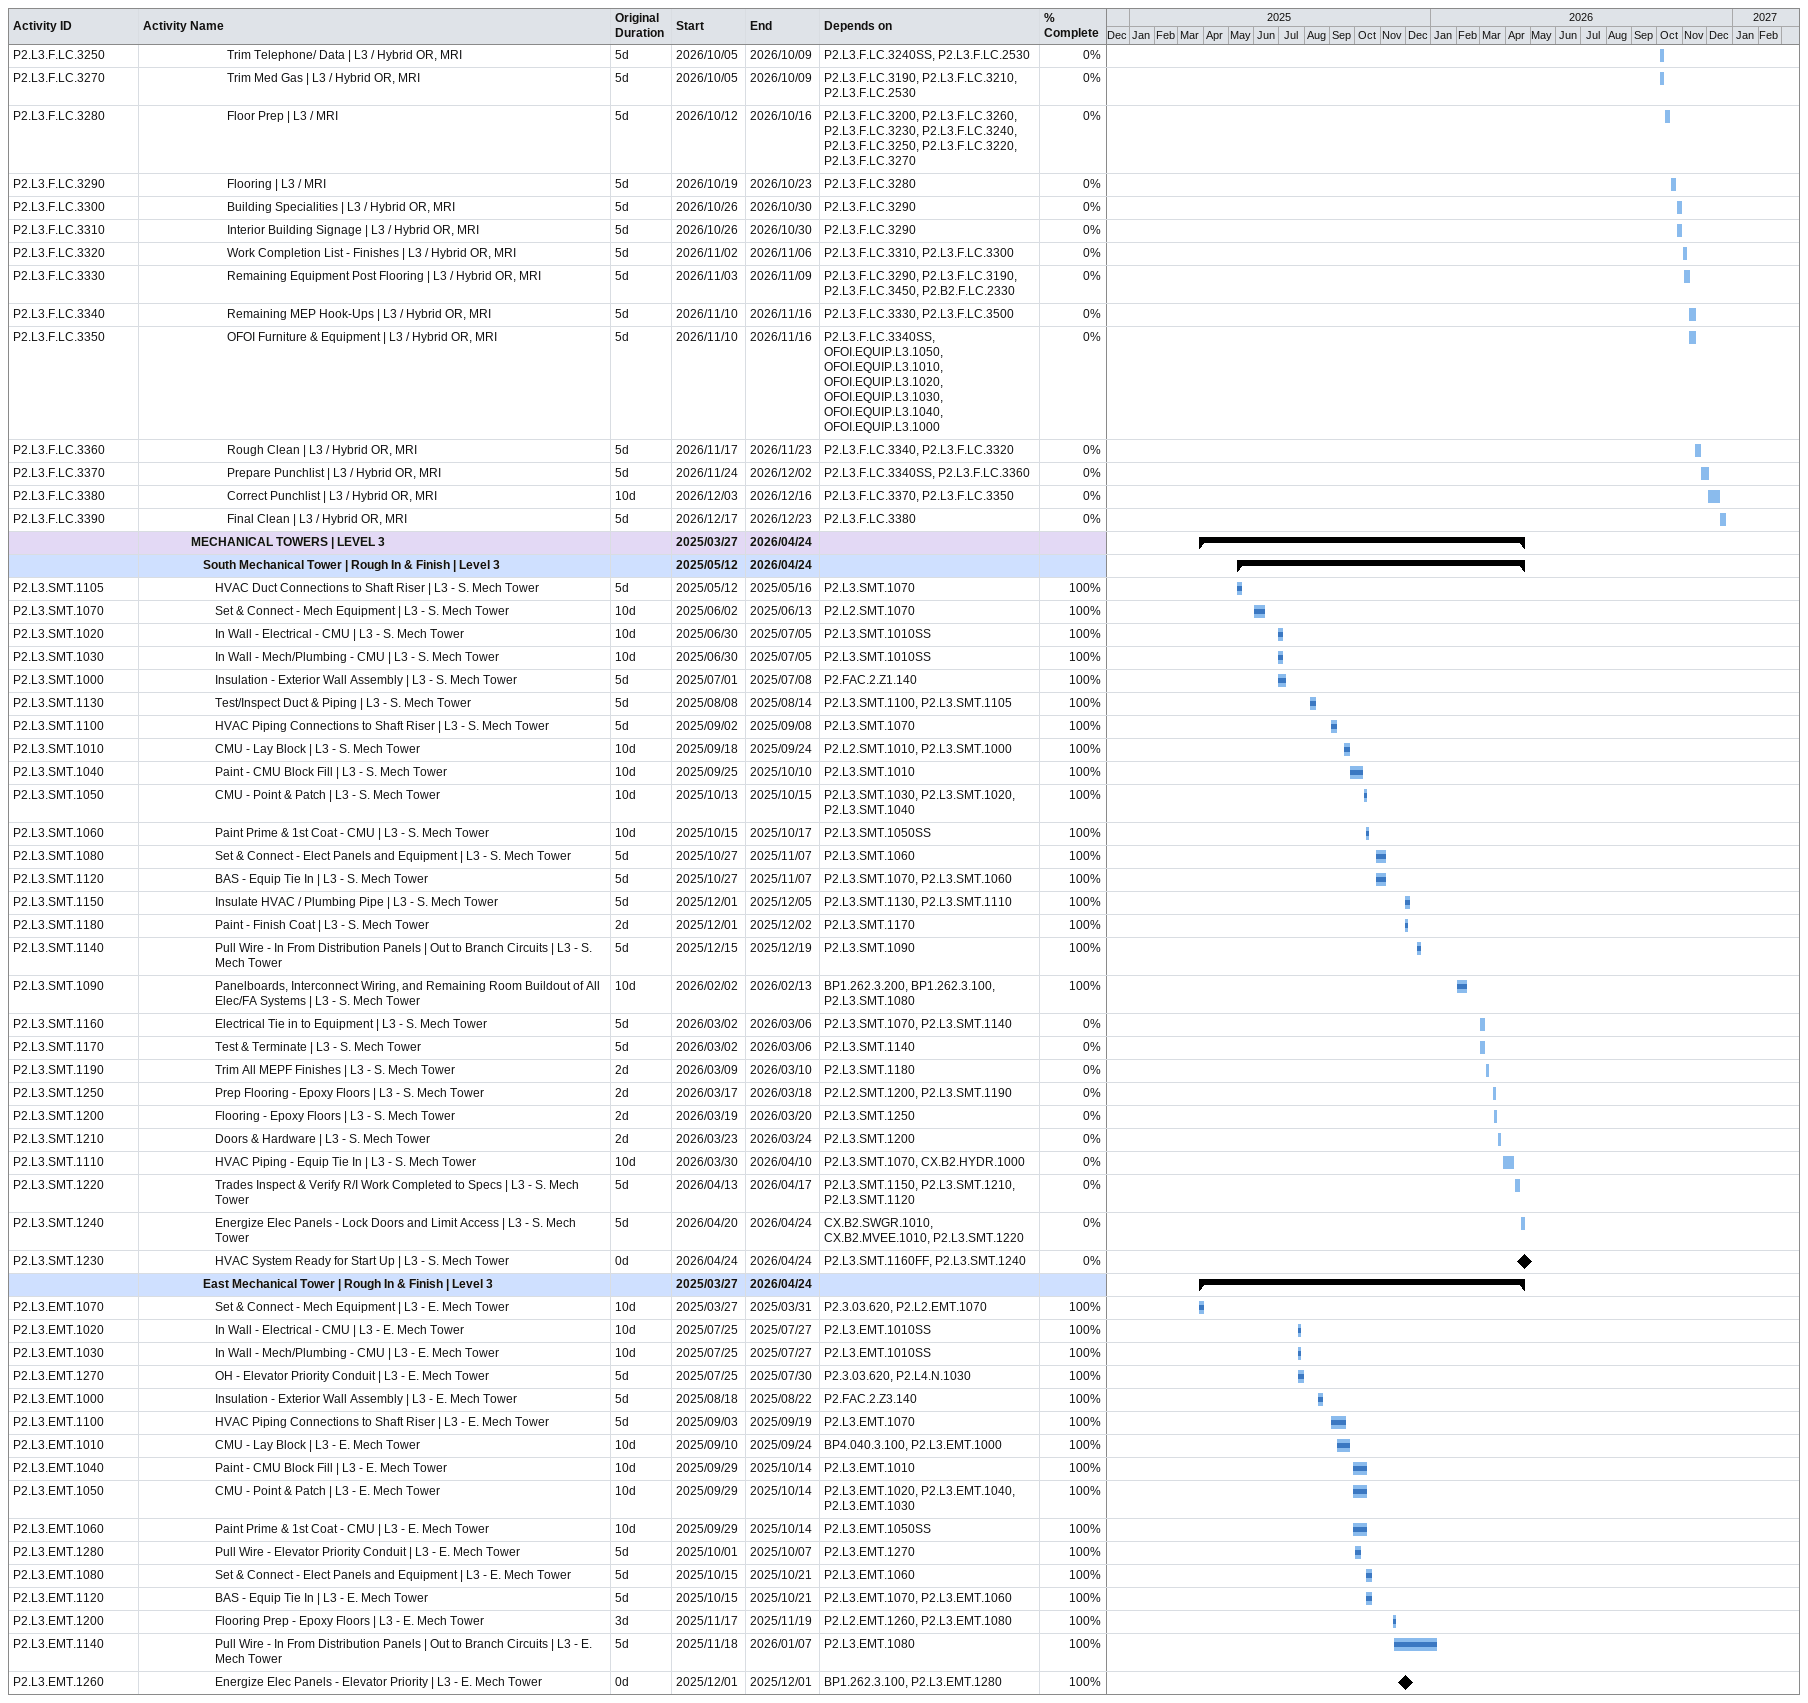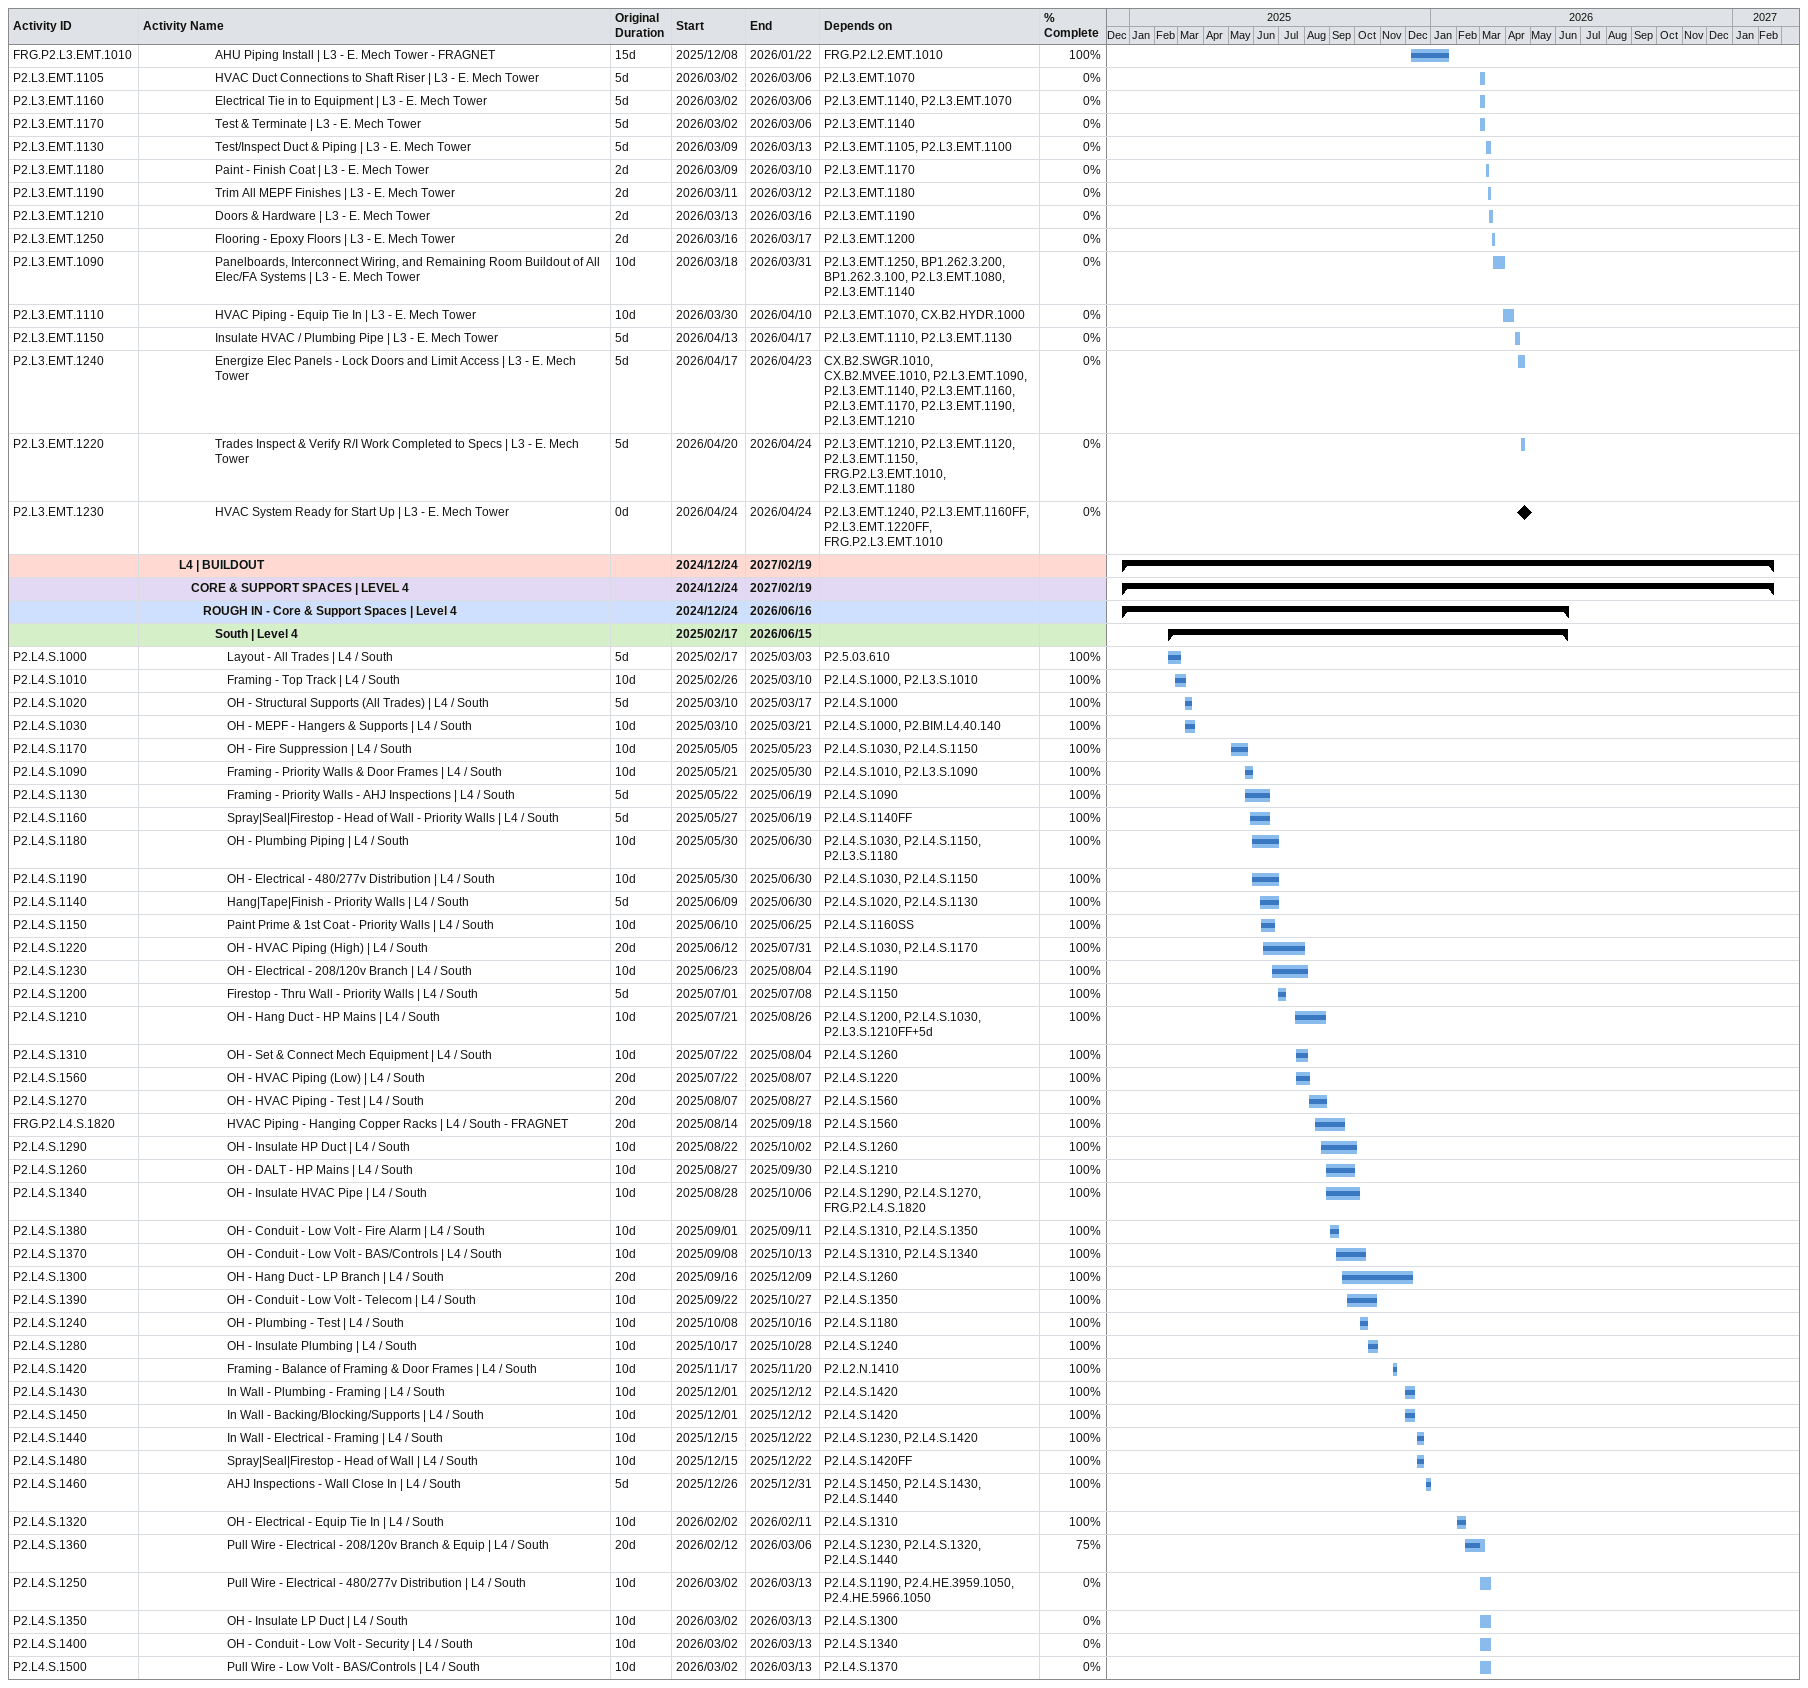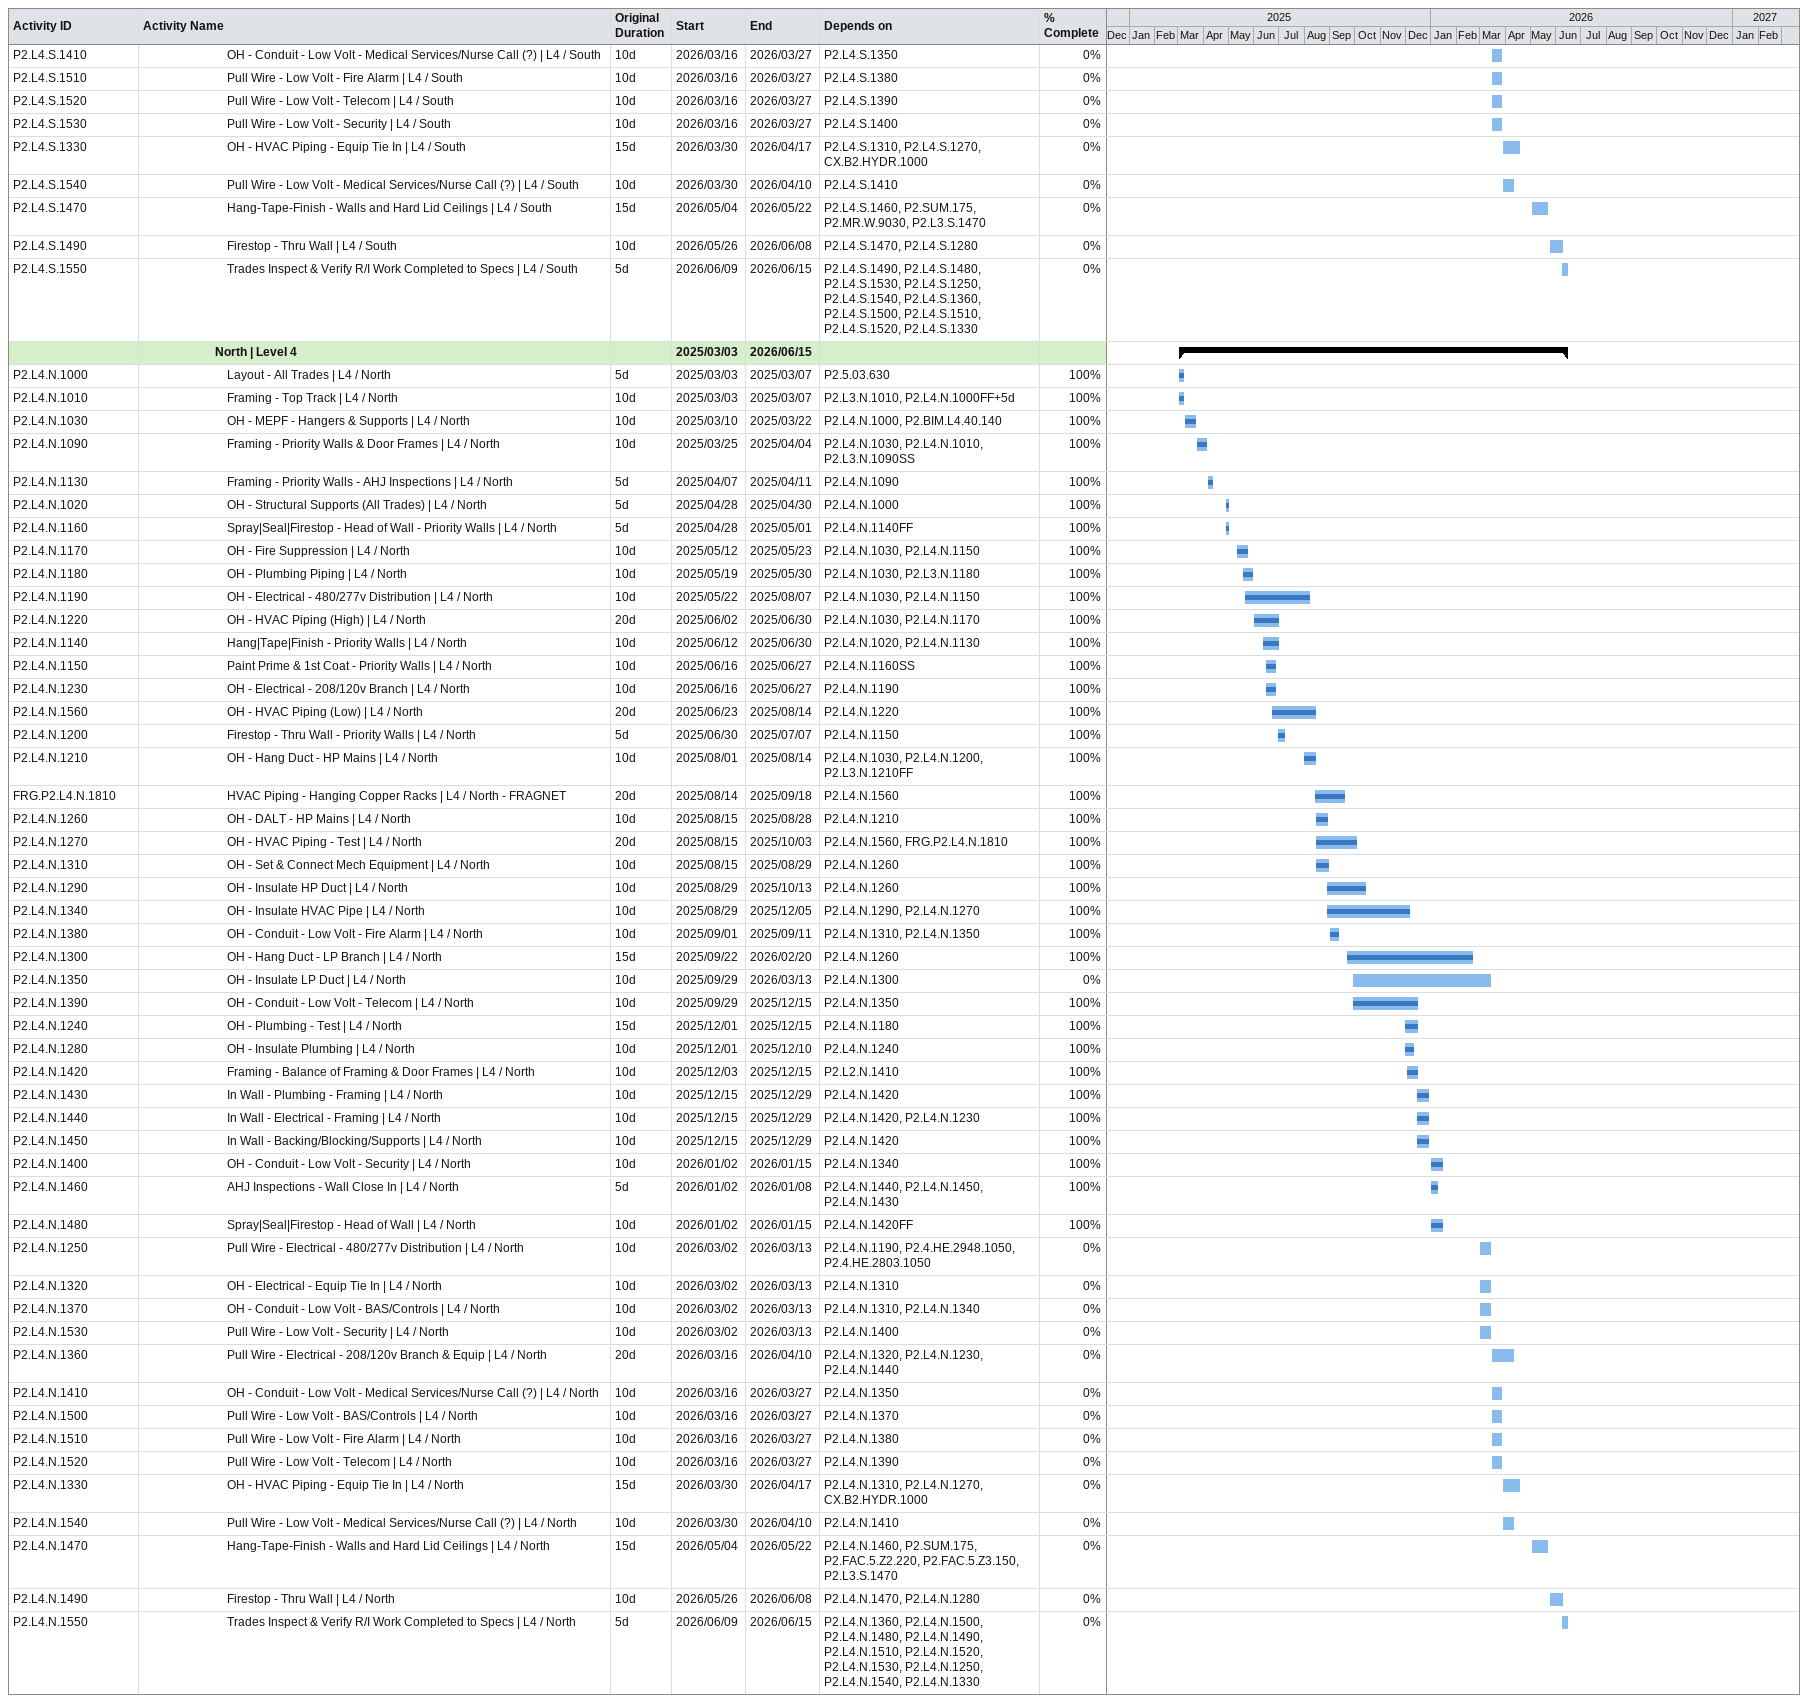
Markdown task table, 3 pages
| ID | Level | Task | Original duration | Start | Finish | Predecessors | % complete |
|---|---|---|---|---|---|---|---|
| P2.L3.F.LC.3250 | 8 | Trim Telephone/ Data \| L3 / Hybrid OR, MRI | 5d | 2026-10-05 | 2026-10-09 | P2.L3.F.LC.3240SS, P2.L3.F.LC.2530 | 0 |
| P2.L3.F.LC.3270 | 8 | Trim Med Gas \| L3 / Hybrid OR, MRI | 5d | 2026-10-05 | 2026-10-09 | P2.L3.F.LC.3190, P2.L3.F.LC.3210, P2.L3.F.LC.2530 | 0 |
| P2.L3.F.LC.3280 | 8 | Floor Prep \| L3 / MRI | 5d | 2026-10-12 | 2026-10-16 | P2.L3.F.LC.3200, P2.L3.F.LC.3260, P2.L3.F.LC.3230, P2.L3.F.LC.3240, P2.L3.F.LC.3250, P2.L3.F.LC.3220, P2.L3.F.LC.3270 | 0 |
| P2.L3.F.LC.3290 | 8 | Flooring \| L3 / MRI | 5d | 2026-10-19 | 2026-10-23 | P2.L3.F.LC.3280 | 0 |
| P2.L3.F.LC.3300 | 8 | Building Specialities \| L3 / Hybrid OR, MRI | 5d | 2026-10-26 | 2026-10-30 | P2.L3.F.LC.3290 | 0 |
| P2.L3.F.LC.3310 | 8 | Interior Building Signage \| L3 / Hybrid OR, MRI | 5d | 2026-10-26 | 2026-10-30 | P2.L3.F.LC.3290 | 0 |
| P2.L3.F.LC.3320 | 8 | Work Completion List - Finishes \| L3 / Hybrid OR, MRI | 5d | 2026-11-02 | 2026-11-06 | P2.L3.F.LC.3310, P2.L3.F.LC.3300 | 0 |
| P2.L3.F.LC.3330 | 8 | Remaining Equipment Post Flooring \| L3 / Hybrid OR, MRI | 5d | 2026-11-03 | 2026-11-09 | P2.L3.F.LC.3290, P2.L3.F.LC.3190, P2.L3.F.LC.3450, P2.B2.F.LC.2330 | 0 |
| P2.L3.F.LC.3340 | 8 | Remaining MEP Hook-Ups \| L3 / Hybrid OR, MRI | 5d | 2026-11-10 | 2026-11-16 | P2.L3.F.LC.3330, P2.L3.F.LC.3500 | 0 |
| P2.L3.F.LC.3350 | 8 | OFOI Furniture & Equipment \| L3 / Hybrid OR, MRI | 5d | 2026-11-10 | 2026-11-16 | P2.L3.F.LC.3340SS, OFOI.EQUIP.L3.1050, OFOI.EQUIP.L3.1010, OFOI.EQUIP.L3.1020, OFOI.EQUIP.L3.1030, OFOI.EQUIP.L3.1040, OFOI.EQUIP.L3.1000 | 0 |
| P2.L3.F.LC.3360 | 8 | Rough Clean \| L3 / Hybrid OR, MRI | 5d | 2026-11-17 | 2026-11-23 | P2.L3.F.LC.3340, P2.L3.F.LC.3320 | 0 |
| P2.L3.F.LC.3370 | 8 | Prepare Punchlist \| L3 / Hybrid OR, MRI | 5d | 2026-11-24 | 2026-12-02 | P2.L3.F.LC.3340SS, P2.L3.F.LC.3360 | 0 |
| P2.L3.F.LC.3380 | 8 | Correct Punchlist \| L3 / Hybrid OR, MRI | 10d | 2026-12-03 | 2026-12-16 | P2.L3.F.LC.3370, P2.L3.F.LC.3350 | 0 |
| P2.L3.F.LC.3390 | 8 | Final Clean \| L3 / Hybrid OR, MRI | 5d | 2026-12-17 | 2026-12-23 | P2.L3.F.LC.3380 | 0 |
|  | 5 | **MECHANICAL TOWERS \| LEVEL 3** |  | 2025-03-27 | 2026-04-24 |  |  |
|  | 6 | **South Mechanical Tower \| Rough In & Finish \| Level 3** |  | 2025-05-12 | 2026-04-24 |  |  |
| P2.L3.SMT.1105 | 7 | HVAC Duct Connections to Shaft Riser \| L3 - S. Mech Tower | 5d | 2025-05-12 | 2025-05-16 | P2.L3.SMT.1070 | 100 |
| P2.L3.SMT.1070 | 7 | Set & Connect - Mech Equipment \| L3 - S. Mech Tower | 10d | 2025-06-02 | 2025-06-13 | P2.L2.SMT.1070 | 100 |
| P2.L3.SMT.1020 | 7 | In Wall - Electrical - CMU \| L3 - S. Mech Tower | 10d | 2025-06-30 | 2025-07-05 | P2.L3.SMT.1010SS | 100 |
| P2.L3.SMT.1030 | 7 | In Wall - Mech/Plumbing - CMU \| L3 - S. Mech Tower | 10d | 2025-06-30 | 2025-07-05 | P2.L3.SMT.1010SS | 100 |
| P2.L3.SMT.1000 | 7 | Insulation - Exterior Wall Assembly \| L3 - S. Mech Tower | 5d | 2025-07-01 | 2025-07-08 | P2.FAC.2.Z1.140 | 100 |
| P2.L3.SMT.1130 | 7 | Test/Inspect Duct & Piping \| L3 - S. Mech Tower | 5d | 2025-08-08 | 2025-08-14 | P2.L3.SMT.1100, P2.L3.SMT.1105 | 100 |
| P2.L3.SMT.1100 | 7 | HVAC Piping Connections to Shaft Riser \| L3 - S. Mech Tower | 5d | 2025-09-02 | 2025-09-08 | P2.L3.SMT.1070 | 100 |
| P2.L3.SMT.1010 | 7 | CMU - Lay Block \| L3 - S. Mech Tower | 10d | 2025-09-18 | 2025-09-24 | P2.L2.SMT.1010, P2.L3.SMT.1000 | 100 |
| P2.L3.SMT.1040 | 7 | Paint - CMU Block Fill \| L3 - S. Mech Tower | 10d | 2025-09-25 | 2025-10-10 | P2.L3.SMT.1010 | 100 |
| P2.L3.SMT.1050 | 7 | CMU - Point & Patch \| L3 - S. Mech Tower | 10d | 2025-10-13 | 2025-10-15 | P2.L3.SMT.1030, P2.L3.SMT.1020, P2.L3.SMT.1040 | 100 |
| P2.L3.SMT.1060 | 7 | Paint Prime & 1st Coat - CMU \| L3 - S. Mech Tower | 10d | 2025-10-15 | 2025-10-17 | P2.L3.SMT.1050SS | 100 |
| P2.L3.SMT.1080 | 7 | Set & Connect - Elect Panels and Equipment \| L3 - S. Mech Tower | 5d | 2025-10-27 | 2025-11-07 | P2.L3.SMT.1060 | 100 |
| P2.L3.SMT.1120 | 7 | BAS - Equip Tie In \| L3 - S. Mech Tower | 5d | 2025-10-27 | 2025-11-07 | P2.L3.SMT.1070, P2.L3.SMT.1060 | 100 |
| P2.L3.SMT.1150 | 7 | Insulate HVAC / Plumbing Pipe \| L3 - S. Mech Tower | 5d | 2025-12-01 | 2025-12-05 | P2.L3.SMT.1130, P2.L3.SMT.1110 | 100 |
| P2.L3.SMT.1180 | 7 | Paint - Finish Coat \| L3 - S. Mech Tower | 2d | 2025-12-01 | 2025-12-02 | P2.L3.SMT.1170 | 100 |
| P2.L3.SMT.1140 | 7 | Pull Wire - In From Distribution Panels \| Out to Branch Circuits \| L3 - S. Mech Tower | 5d | 2025-12-15 | 2025-12-19 | P2.L3.SMT.1090 | 100 |
| P2.L3.SMT.1090 | 7 | Panelboards, Interconnect Wiring, and Remaining Room Buildout of All Elec/FA Systems \| L3 - S. Mech Tower | 10d | 2026-02-02 | 2026-02-13 | BP1.262.3.200, BP1.262.3.100, P2.L3.SMT.1080 | 100 |
| P2.L3.SMT.1160 | 7 | Electrical Tie in to Equipment \| L3 - S. Mech Tower | 5d | 2026-03-02 | 2026-03-06 | P2.L3.SMT.1070, P2.L3.SMT.1140 | 0 |
| P2.L3.SMT.1170 | 7 | Test & Terminate \| L3 - S. Mech Tower | 5d | 2026-03-02 | 2026-03-06 | P2.L3.SMT.1140 | 0 |
| P2.L3.SMT.1190 | 7 | Trim All MEPF Finishes \| L3 - S. Mech Tower | 2d | 2026-03-09 | 2026-03-10 | P2.L3.SMT.1180 | 0 |
| P2.L3.SMT.1250 | 7 | Prep Flooring - Epoxy Floors \| L3 - S. Mech Tower | 2d | 2026-03-17 | 2026-03-18 | P2.L2.SMT.1200, P2.L3.SMT.1190 | 0 |
| P2.L3.SMT.1200 | 7 | Flooring - Epoxy Floors \| L3 - S. Mech Tower | 2d | 2026-03-19 | 2026-03-20 | P2.L3.SMT.1250 | 0 |
| P2.L3.SMT.1210 | 7 | Doors & Hardware \| L3 - S. Mech Tower | 2d | 2026-03-23 | 2026-03-24 | P2.L3.SMT.1200 | 0 |
| P2.L3.SMT.1110 | 7 | HVAC Piping - Equip Tie In \| L3 - S. Mech Tower | 10d | 2026-03-30 | 2026-04-10 | P2.L3.SMT.1070, CX.B2.HYDR.1000 | 0 |
| P2.L3.SMT.1220 | 7 | Trades Inspect & Verify R/I Work Completed to Specs \| L3 - S. Mech Tower | 5d | 2026-04-13 | 2026-04-17 | P2.L3.SMT.1150, P2.L3.SMT.1210, P2.L3.SMT.1120 | 0 |
| P2.L3.SMT.1240 | 7 | Energize Elec Panels - Lock Doors and Limit Access \| L3 - S. Mech Tower | 5d | 2026-04-20 | 2026-04-24 | CX.B2.SWGR.1010, CX.B2.MVEE.1010, P2.L3.SMT.1220 | 0 |
| P2.L3.SMT.1230 | 7 | HVAC System Ready for Start Up \| L3 - S. Mech Tower | 0d | 2026-04-24 | 2026-04-24 | P2.L3.SMT.1160FF, P2.L3.SMT.1240 | 0 |
|  | 6 | **East Mechanical Tower \| Rough In & Finish \| Level 3** |  | 2025-03-27 | 2026-04-24 |  |  |
| P2.L3.EMT.1070 | 7 | Set & Connect - Mech Equipment \| L3 - E. Mech Tower | 10d | 2025-03-27 | 2025-03-31 | P2.3.03.620, P2.L2.EMT.1070 | 100 |
| P2.L3.EMT.1020 | 7 | In Wall - Electrical - CMU \| L3 - E. Mech Tower | 10d | 2025-07-25 | 2025-07-27 | P2.L3.EMT.1010SS | 100 |
| P2.L3.EMT.1030 | 7 | In Wall - Mech/Plumbing - CMU \| L3 - E. Mech Tower | 10d | 2025-07-25 | 2025-07-27 | P2.L3.EMT.1010SS | 100 |
| P2.L3.EMT.1270 | 7 | OH - Elevator Priority Conduit \| L3 - E. Mech Tower | 5d | 2025-07-25 | 2025-07-30 | P2.3.03.620, P2.L4.N.1030 | 100 |
| P2.L3.EMT.1000 | 7 | Insulation - Exterior Wall Assembly \| L3 - E. Mech Tower | 5d | 2025-08-18 | 2025-08-22 | P2.FAC.2.Z3.140 | 100 |
| P2.L3.EMT.1100 | 7 | HVAC Piping Connections to Shaft Riser \| L3 - E. Mech Tower | 5d | 2025-09-03 | 2025-09-19 | P2.L3.EMT.1070 | 100 |
| P2.L3.EMT.1010 | 7 | CMU - Lay Block \| L3 - E. Mech Tower | 10d | 2025-09-10 | 2025-09-24 | BP4.040.3.100, P2.L3.EMT.1000 | 100 |
| P2.L3.EMT.1040 | 7 | Paint - CMU Block Fill \| L3 - E. Mech Tower | 10d | 2025-09-29 | 2025-10-14 | P2.L3.EMT.1010 | 100 |
| P2.L3.EMT.1050 | 7 | CMU - Point & Patch \| L3 - E. Mech Tower | 10d | 2025-09-29 | 2025-10-14 | P2.L3.EMT.1020, P2.L3.EMT.1040, P2.L3.EMT.1030 | 100 |
| P2.L3.EMT.1060 | 7 | Paint Prime & 1st Coat - CMU \| L3 - E. Mech Tower | 10d | 2025-09-29 | 2025-10-14 | P2.L3.EMT.1050SS | 100 |
| P2.L3.EMT.1280 | 7 | Pull Wire - Elevator Priority Conduit \| L3 - E. Mech Tower | 5d | 2025-10-01 | 2025-10-07 | P2.L3.EMT.1270 | 100 |
| P2.L3.EMT.1080 | 7 | Set & Connect - Elect Panels and Equipment \| L3 - E. Mech Tower | 5d | 2025-10-15 | 2025-10-21 | P2.L3.EMT.1060 | 100 |
| P2.L3.EMT.1120 | 7 | BAS - Equip Tie In \| L3 - E. Mech Tower | 5d | 2025-10-15 | 2025-10-21 | P2.L3.EMT.1070, P2.L3.EMT.1060 | 100 |
| P2.L3.EMT.1200 | 7 | Flooring Prep - Epoxy Floors \| L3 - E. Mech Tower | 3d | 2025-11-17 | 2025-11-19 | P2.L2.EMT.1260, P2.L3.EMT.1080 | 100 |
| P2.L3.EMT.1140 | 7 | Pull Wire - In From Distribution Panels \| Out to Branch Circuits \| L3 - E. Mech Tower | 5d | 2025-11-18 | 2026-01-07 | P2.L3.EMT.1080 | 100 |
| P2.L3.EMT.1260 | 7 | Energize Elec Panels - Elevator Priority \| L3 - E. Mech Tower | 0d | 2025-12-01 | 2025-12-01 | BP1.262.3.100, P2.L3.EMT.1280 | 100 |
| FRG.P2.L3.EMT.1010 | 7 | AHU Piping Install \| L3 - E. Mech Tower - FRAGNET | 15d | 2025-12-08 | 2026-01-22 | FRG.P2.L2.EMT.1010 | 100 |
| P2.L3.EMT.1105 | 7 | HVAC Duct Connections to Shaft Riser \| L3 - E. Mech Tower | 5d | 2026-03-02 | 2026-03-06 | P2.L3.EMT.1070 | 0 |
| P2.L3.EMT.1160 | 7 | Electrical Tie in to Equipment \| L3 - E. Mech Tower | 5d | 2026-03-02 | 2026-03-06 | P2.L3.EMT.1140, P2.L3.EMT.1070 | 0 |
| P2.L3.EMT.1170 | 7 | Test & Terminate \| L3 - E. Mech Tower | 5d | 2026-03-02 | 2026-03-06 | P2.L3.EMT.1140 | 0 |
| P2.L3.EMT.1130 | 7 | Test/Inspect Duct & Piping \| L3 - E. Mech Tower | 5d | 2026-03-09 | 2026-03-13 | P2.L3.EMT.1105, P2.L3.EMT.1100 | 0 |
| P2.L3.EMT.1180 | 7 | Paint - Finish Coat \| L3 - E. Mech Tower | 2d | 2026-03-09 | 2026-03-10 | P2.L3.EMT.1170 | 0 |
| P2.L3.EMT.1190 | 7 | Trim All MEPF Finishes \| L3 - E. Mech Tower | 2d | 2026-03-11 | 2026-03-12 | P2.L3.EMT.1180 | 0 |
| P2.L3.EMT.1210 | 7 | Doors & Hardware \| L3 - E. Mech Tower | 2d | 2026-03-13 | 2026-03-16 | P2.L3.EMT.1190 | 0 |
| P2.L3.EMT.1250 | 7 | Flooring - Epoxy Floors \| L3 - E. Mech Tower | 2d | 2026-03-16 | 2026-03-17 | P2.L3.EMT.1200 | 0 |
| P2.L3.EMT.1090 | 7 | Panelboards, Interconnect Wiring, and Remaining Room Buildout of All Elec/FA Systems \| L3 - E. Mech Tower | 10d | 2026-03-18 | 2026-03-31 | P2.L3.EMT.1250, BP1.262.3.200, BP1.262.3.100, P2.L3.EMT.1080, P2.L3.EMT.1140 | 0 |
| P2.L3.EMT.1110 | 7 | HVAC Piping - Equip Tie In \| L3 - E. Mech Tower | 10d | 2026-03-30 | 2026-04-10 | P2.L3.EMT.1070, CX.B2.HYDR.1000 | 0 |
| P2.L3.EMT.1150 | 7 | Insulate HVAC / Plumbing Pipe \| L3 - E. Mech Tower | 5d | 2026-04-13 | 2026-04-17 | P2.L3.EMT.1110, P2.L3.EMT.1130 | 0 |
| P2.L3.EMT.1240 | 7 | Energize Elec Panels - Lock Doors and Limit Access \| L3 - E. Mech Tower | 5d | 2026-04-17 | 2026-04-23 | CX.B2.SWGR.1010, CX.B2.MVEE.1010, P2.L3.EMT.1090, P2.L3.EMT.1140, P2.L3.EMT.1160, P2.L3.EMT.1170, P2.L3.EMT.1190, P2.L3.EMT.1210 | 0 |
| P2.L3.EMT.1220 | 7 | Trades Inspect & Verify R/I Work Completed to Specs \| L3 - E. Mech Tower | 5d | 2026-04-20 | 2026-04-24 | P2.L3.EMT.1210, P2.L3.EMT.1120, P2.L3.EMT.1150, FRG.P2.L3.EMT.1010, P2.L3.EMT.1180 | 0 |
| P2.L3.EMT.1230 | 7 | HVAC System Ready for Start Up \| L3 - E. Mech Tower | 0d | 2026-04-24 | 2026-04-24 | P2.L3.EMT.1240, P2.L3.EMT.1160FF, P2.L3.EMT.1220FF, FRG.P2.L3.EMT.1010 | 0 |
|  | 4 | **L4 \| BUILDOUT** |  | 2024-12-24 | 2027-02-19 |  |  |
|  | 5 | **CORE & SUPPORT SPACES \| LEVEL 4** |  | 2024-12-24 | 2027-02-19 |  |  |
|  | 6 | **ROUGH IN - Core & Support Spaces \| Level 4** |  | 2024-12-24 | 2026-06-16 |  |  |
|  | 7 | **South \| Level 4** |  | 2025-02-17 | 2026-06-15 |  |  |
| P2.L4.S.1000 | 8 | Layout - All Trades \| L4 / South | 5d | 2025-02-17 | 2025-03-03 | P2.5.03.610 | 100 |
| P2.L4.S.1010 | 8 | Framing - Top Track \| L4 / South | 10d | 2025-02-26 | 2025-03-10 | P2.L4.S.1000, P2.L3.S.1010 | 100 |
| P2.L4.S.1020 | 8 | OH - Structural Supports (All Trades) \| L4 / South | 5d | 2025-03-10 | 2025-03-17 | P2.L4.S.1000 | 100 |
| P2.L4.S.1030 | 8 | OH - MEPF - Hangers & Supports \| L4 / South | 10d | 2025-03-10 | 2025-03-21 | P2.L4.S.1000, P2.BIM.L4.40.140 | 100 |
| P2.L4.S.1170 | 8 | OH - Fire Suppression \| L4 / South | 10d | 2025-05-05 | 2025-05-23 | P2.L4.S.1030, P2.L4.S.1150 | 100 |
| P2.L4.S.1090 | 8 | Framing - Priority Walls & Door Frames \| L4 / South | 10d | 2025-05-21 | 2025-05-30 | P2.L4.S.1010, P2.L3.S.1090 | 100 |
| P2.L4.S.1130 | 8 | Framing - Priority Walls - AHJ Inspections \| L4 / South | 5d | 2025-05-22 | 2025-06-19 | P2.L4.S.1090 | 100 |
| P2.L4.S.1160 | 8 | Spray\|Seal\|Firestop - Head of Wall - Priority Walls \| L4 / South | 5d | 2025-05-27 | 2025-06-19 | P2.L4.S.1140FF | 100 |
| P2.L4.S.1180 | 8 | OH - Plumbing Piping \| L4 / South | 10d | 2025-05-30 | 2025-06-30 | P2.L4.S.1030, P2.L4.S.1150, P2.L3.S.1180 | 100 |
| P2.L4.S.1190 | 8 | OH - Electrical - 480/277v Distribution \| L4 / South | 10d | 2025-05-30 | 2025-06-30 | P2.L4.S.1030, P2.L4.S.1150 | 100 |
| P2.L4.S.1140 | 8 | Hang\|Tape\|Finish - Priority Walls \| L4 / South | 5d | 2025-06-09 | 2025-06-30 | P2.L4.S.1020, P2.L4.S.1130 | 100 |
| P2.L4.S.1150 | 8 | Paint Prime & 1st Coat - Priority Walls \| L4 / South | 10d | 2025-06-10 | 2025-06-25 | P2.L4.S.1160SS | 100 |
| P2.L4.S.1220 | 8 | OH - HVAC Piping (High) \| L4 / South | 20d | 2025-06-12 | 2025-07-31 | P2.L4.S.1030, P2.L4.S.1170 | 100 |
| P2.L4.S.1230 | 8 | OH - Electrical - 208/120v Branch \| L4 / South | 10d | 2025-06-23 | 2025-08-04 | P2.L4.S.1190 | 100 |
| P2.L4.S.1200 | 8 | Firestop - Thru Wall - Priority Walls \| L4 / South | 5d | 2025-07-01 | 2025-07-08 | P2.L4.S.1150 | 100 |
| P2.L4.S.1210 | 8 | OH - Hang Duct - HP Mains \| L4 / South | 10d | 2025-07-21 | 2025-08-26 | P2.L4.S.1200, P2.L4.S.1030, P2.L3.S.1210FF+5d | 100 |
| P2.L4.S.1310 | 8 | OH - Set & Connect Mech Equipment \| L4 / South | 10d | 2025-07-22 | 2025-08-04 | P2.L4.S.1260 | 100 |
| P2.L4.S.1560 | 8 | OH - HVAC Piping (Low) \| L4 / South | 20d | 2025-07-22 | 2025-08-07 | P2.L4.S.1220 | 100 |
| P2.L4.S.1270 | 8 | OH - HVAC Piping - Test \| L4 / South | 20d | 2025-08-07 | 2025-08-27 | P2.L4.S.1560 | 100 |
| FRG.P2.L4.S.1820 | 8 | HVAC Piping - Hanging Copper Racks \| L4 / South - FRAGNET | 20d | 2025-08-14 | 2025-09-18 | P2.L4.S.1560 | 100 |
| P2.L4.S.1290 | 8 | OH - Insulate HP Duct \| L4 / South | 10d | 2025-08-22 | 2025-10-02 | P2.L4.S.1260 | 100 |
| P2.L4.S.1260 | 8 | OH - DALT - HP Mains \| L4 / South | 10d | 2025-08-27 | 2025-09-30 | P2.L4.S.1210 | 100 |
| P2.L4.S.1340 | 8 | OH - Insulate HVAC Pipe \| L4 / South | 10d | 2025-08-28 | 2025-10-06 | P2.L4.S.1290, P2.L4.S.1270, FRG.P2.L4.S.1820 | 100 |
| P2.L4.S.1380 | 8 | OH - Conduit - Low Volt - Fire Alarm \| L4 / South | 10d | 2025-09-01 | 2025-09-11 | P2.L4.S.1310, P2.L4.S.1350 | 100 |
| P2.L4.S.1370 | 8 | OH - Conduit - Low Volt - BAS/Controls \| L4 / South | 10d | 2025-09-08 | 2025-10-13 | P2.L4.S.1310, P2.L4.S.1340 | 100 |
| P2.L4.S.1300 | 8 | OH - Hang Duct - LP Branch \| L4 / South | 20d | 2025-09-16 | 2025-12-09 | P2.L4.S.1260 | 100 |
| P2.L4.S.1390 | 8 | OH - Conduit - Low Volt - Telecom \| L4 / South | 10d | 2025-09-22 | 2025-10-27 | P2.L4.S.1350 | 100 |
| P2.L4.S.1240 | 8 | OH - Plumbing - Test \| L4 / South | 10d | 2025-10-08 | 2025-10-16 | P2.L4.S.1180 | 100 |
| P2.L4.S.1280 | 8 | OH - Insulate Plumbing \| L4 / South | 10d | 2025-10-17 | 2025-10-28 | P2.L4.S.1240 | 100 |
| P2.L4.S.1420 | 8 | Framing - Balance of Framing & Door Frames \| L4 / South | 10d | 2025-11-17 | 2025-11-20 | P2.L2.N.1410 | 100 |
| P2.L4.S.1430 | 8 | In Wall - Plumbing - Framing \| L4 / South | 10d | 2025-12-01 | 2025-12-12 | P2.L4.S.1420 | 100 |
| P2.L4.S.1450 | 8 | In Wall - Backing/Blocking/Supports \| L4 / South | 10d | 2025-12-01 | 2025-12-12 | P2.L4.S.1420 | 100 |
| P2.L4.S.1440 | 8 | In Wall - Electrical - Framing \| L4 / South | 10d | 2025-12-15 | 2025-12-22 | P2.L4.S.1230, P2.L4.S.1420 | 100 |
| P2.L4.S.1480 | 8 | Spray\|Seal\|Firestop - Head of Wall \| L4 / South | 10d | 2025-12-15 | 2025-12-22 | P2.L4.S.1420FF | 100 |
| P2.L4.S.1460 | 8 | AHJ Inspections - Wall Close In \| L4 / South | 5d | 2025-12-26 | 2025-12-31 | P2.L4.S.1450, P2.L4.S.1430, P2.L4.S.1440 | 100 |
| P2.L4.S.1320 | 8 | OH - Electrical - Equip Tie In \| L4 / South | 10d | 2026-02-02 | 2026-02-11 | P2.L4.S.1310 | 100 |
| P2.L4.S.1360 | 8 | Pull Wire - Electrical - 208/120v Branch & Equip \| L4 / South | 20d | 2026-02-12 | 2026-03-06 | P2.L4.S.1230, P2.L4.S.1320, P2.L4.S.1440 | 75 |
| P2.L4.S.1250 | 8 | Pull Wire - Electrical - 480/277v Distribution \| L4 / South | 10d | 2026-03-02 | 2026-03-13 | P2.L4.S.1190, P2.4.HE.3959.1050, P2.4.HE.5966.1050 | 0 |
| P2.L4.S.1350 | 8 | OH - Insulate LP Duct \| L4 / South | 10d | 2026-03-02 | 2026-03-13 | P2.L4.S.1300 | 0 |
| P2.L4.S.1400 | 8 | OH - Conduit - Low Volt - Security \| L4 / South | 10d | 2026-03-02 | 2026-03-13 | P2.L4.S.1340 | 0 |
| P2.L4.S.1500 | 8 | Pull Wire - Low Volt - BAS/Controls \| L4 / South | 10d | 2026-03-02 | 2026-03-13 | P2.L4.S.1370 | 0 |
| P2.L4.S.1410 | 8 | OH - Conduit - Low Volt - Medical Services/Nurse Call (?) \| L4 / South | 10d | 2026-03-16 | 2026-03-27 | P2.L4.S.1350 | 0 |
| P2.L4.S.1510 | 8 | Pull Wire - Low Volt - Fire Alarm \| L4 / South | 10d | 2026-03-16 | 2026-03-27 | P2.L4.S.1380 | 0 |
| P2.L4.S.1520 | 8 | Pull Wire - Low Volt - Telecom \| L4 / South | 10d | 2026-03-16 | 2026-03-27 | P2.L4.S.1390 | 0 |
| P2.L4.S.1530 | 8 | Pull Wire - Low Volt - Security \| L4 / South | 10d | 2026-03-16 | 2026-03-27 | P2.L4.S.1400 | 0 |
| P2.L4.S.1330 | 8 | OH - HVAC Piping - Equip Tie In \| L4 / South | 15d | 2026-03-30 | 2026-04-17 | P2.L4.S.1310, P2.L4.S.1270, CX.B2.HYDR.1000 | 0 |
| P2.L4.S.1540 | 8 | Pull Wire - Low Volt - Medical Services/Nurse Call (?) \| L4 / South | 10d | 2026-03-30 | 2026-04-10 | P2.L4.S.1410 | 0 |
| P2.L4.S.1470 | 8 | Hang-Tape-Finish - Walls and Hard Lid Ceilings \| L4 / South | 15d | 2026-05-04 | 2026-05-22 | P2.L4.S.1460, P2.SUM.175, P2.MR.W.9030, P2.L3.S.1470 | 0 |
| P2.L4.S.1490 | 8 | Firestop - Thru Wall \| L4 / South | 10d | 2026-05-26 | 2026-06-08 | P2.L4.S.1470, P2.L4.S.1280 | 0 |
| P2.L4.S.1550 | 8 | Trades Inspect & Verify R/I Work Completed to Specs \| L4 / South | 5d | 2026-06-09 | 2026-06-15 | P2.L4.S.1490, P2.L4.S.1480, P2.L4.S.1530, P2.L4.S.1250, P2.L4.S.1540, P2.L4.S.1360, P2.L4.S.1500, P2.L4.S.1510, P2.L4.S.1520, P2.L4.S.1330 | 0 |
|  | 7 | **North \| Level 4** |  | 2025-03-03 | 2026-06-15 |  |  |
| P2.L4.N.1000 | 8 | Layout - All Trades \| L4 / North | 5d | 2025-03-03 | 2025-03-07 | P2.5.03.630 | 100 |
| P2.L4.N.1010 | 8 | Framing - Top Track \| L4 / North | 10d | 2025-03-03 | 2025-03-07 | P2.L3.N.1010, P2.L4.N.1000FF+5d | 100 |
| P2.L4.N.1030 | 8 | OH - MEPF - Hangers & Supports \| L4 / North | 10d | 2025-03-10 | 2025-03-22 | P2.L4.N.1000, P2.BIM.L4.40.140 | 100 |
| P2.L4.N.1090 | 8 | Framing - Priority Walls & Door Frames \| L4 / North | 10d | 2025-03-25 | 2025-04-04 | P2.L4.N.1030, P2.L4.N.1010, P2.L3.N.1090SS | 100 |
| P2.L4.N.1130 | 8 | Framing - Priority Walls - AHJ Inspections \| L4 / North | 5d | 2025-04-07 | 2025-04-11 | P2.L4.N.1090 | 100 |
| P2.L4.N.1020 | 8 | OH - Structural Supports (All Trades) \| L4 / North | 5d | 2025-04-28 | 2025-04-30 | P2.L4.N.1000 | 100 |
| P2.L4.N.1160 | 8 | Spray\|Seal\|Firestop - Head of Wall - Priority Walls \| L4 / North | 5d | 2025-04-28 | 2025-05-01 | P2.L4.N.1140FF | 100 |
| P2.L4.N.1170 | 8 | OH - Fire Suppression \| L4 / North | 10d | 2025-05-12 | 2025-05-23 | P2.L4.N.1030, P2.L4.N.1150 | 100 |
| P2.L4.N.1180 | 8 | OH - Plumbing Piping \| L4 / North | 10d | 2025-05-19 | 2025-05-30 | P2.L4.N.1030, P2.L3.N.1180 | 100 |
| P2.L4.N.1190 | 8 | OH - Electrical - 480/277v Distribution \| L4 / North | 10d | 2025-05-22 | 2025-08-07 | P2.L4.N.1030, P2.L4.N.1150 | 100 |
| P2.L4.N.1220 | 8 | OH - HVAC Piping (High) \| L4 / North | 20d | 2025-06-02 | 2025-06-30 | P2.L4.N.1030, P2.L4.N.1170 | 100 |
| P2.L4.N.1140 | 8 | Hang\|Tape\|Finish - Priority Walls \| L4 / North | 10d | 2025-06-12 | 2025-06-30 | P2.L4.N.1020, P2.L4.N.1130 | 100 |
| P2.L4.N.1150 | 8 | Paint Prime & 1st Coat - Priority Walls \| L4 / North | 10d | 2025-06-16 | 2025-06-27 | P2.L4.N.1160SS | 100 |
| P2.L4.N.1230 | 8 | OH - Electrical - 208/120v Branch \| L4 / North | 10d | 2025-06-16 | 2025-06-27 | P2.L4.N.1190 | 100 |
| P2.L4.N.1560 | 8 | OH - HVAC Piping (Low) \| L4 / North | 20d | 2025-06-23 | 2025-08-14 | P2.L4.N.1220 | 100 |
| P2.L4.N.1200 | 8 | Firestop - Thru Wall - Priority Walls \| L4 / North | 5d | 2025-06-30 | 2025-07-07 | P2.L4.N.1150 | 100 |
| P2.L4.N.1210 | 8 | OH - Hang Duct - HP Mains \| L4 / North | 10d | 2025-08-01 | 2025-08-14 | P2.L4.N.1030, P2.L4.N.1200, P2.L3.N.1210FF | 100 |
| FRG.P2.L4.N.1810 | 8 | HVAC Piping - Hanging Copper Racks \| L4 / North - FRAGNET | 20d | 2025-08-14 | 2025-09-18 | P2.L4.N.1560 | 100 |
| P2.L4.N.1260 | 8 | OH - DALT - HP Mains \| L4 / North | 10d | 2025-08-15 | 2025-08-28 | P2.L4.N.1210 | 100 |
| P2.L4.N.1270 | 8 | OH - HVAC Piping - Test \| L4 / North | 20d | 2025-08-15 | 2025-10-03 | P2.L4.N.1560, FRG.P2.L4.N.1810 | 100 |
| P2.L4.N.1310 | 8 | OH - Set & Connect Mech Equipment \| L4 / North | 10d | 2025-08-15 | 2025-08-29 | P2.L4.N.1260 | 100 |
| P2.L4.N.1290 | 8 | OH - Insulate HP Duct \| L4 / North | 10d | 2025-08-29 | 2025-10-13 | P2.L4.N.1260 | 100 |
| P2.L4.N.1340 | 8 | OH - Insulate HVAC Pipe \| L4 / North | 10d | 2025-08-29 | 2025-12-05 | P2.L4.N.1290, P2.L4.N.1270 | 100 |
| P2.L4.N.1380 | 8 | OH - Conduit - Low Volt - Fire Alarm \| L4 / North | 10d | 2025-09-01 | 2025-09-11 | P2.L4.N.1310, P2.L4.N.1350 | 100 |
| P2.L4.N.1300 | 8 | OH - Hang Duct - LP Branch \| L4 / North | 15d | 2025-09-22 | 2026-02-20 | P2.L4.N.1260 | 100 |
| P2.L4.N.1350 | 8 | OH - Insulate LP Duct \| L4 / North | 10d | 2025-09-29 | 2026-03-13 | P2.L4.N.1300 | 0 |
| P2.L4.N.1390 | 8 | OH - Conduit - Low Volt - Telecom \| L4 / North | 10d | 2025-09-29 | 2025-12-15 | P2.L4.N.1350 | 100 |
| P2.L4.N.1240 | 8 | OH - Plumbing - Test \| L4 / North | 15d | 2025-12-01 | 2025-12-15 | P2.L4.N.1180 | 100 |
| P2.L4.N.1280 | 8 | OH - Insulate Plumbing \| L4 / North | 10d | 2025-12-01 | 2025-12-10 | P2.L4.N.1240 | 100 |
| P2.L4.N.1420 | 8 | Framing - Balance of Framing & Door Frames \| L4 / North | 10d | 2025-12-03 | 2025-12-15 | P2.L2.N.1410 | 100 |
| P2.L4.N.1430 | 8 | In Wall - Plumbing - Framing \| L4 / North | 10d | 2025-12-15 | 2025-12-29 | P2.L4.N.1420 | 100 |
| P2.L4.N.1440 | 8 | In Wall - Electrical - Framing \| L4 / North | 10d | 2025-12-15 | 2025-12-29 | P2.L4.N.1420, P2.L4.N.1230 | 100 |
| P2.L4.N.1450 | 8 | In Wall - Backing/Blocking/Supports \| L4 / North | 10d | 2025-12-15 | 2025-12-29 | P2.L4.N.1420 | 100 |
| P2.L4.N.1400 | 8 | OH - Conduit - Low Volt - Security \| L4 / North | 10d | 2026-01-02 | 2026-01-15 | P2.L4.N.1340 | 100 |
| P2.L4.N.1460 | 8 | AHJ Inspections - Wall Close In \| L4 / North | 5d | 2026-01-02 | 2026-01-08 | P2.L4.N.1440, P2.L4.N.1450, P2.L4.N.1430 | 100 |
| P2.L4.N.1480 | 8 | Spray\|Seal\|Firestop - Head of Wall \| L4 / North | 10d | 2026-01-02 | 2026-01-15 | P2.L4.N.1420FF | 100 |
| P2.L4.N.1250 | 8 | Pull Wire - Electrical - 480/277v Distribution \| L4 / North | 10d | 2026-03-02 | 2026-03-13 | P2.L4.N.1190, P2.4.HE.2948.1050, P2.4.HE.2803.1050 | 0 |
| P2.L4.N.1320 | 8 | OH - Electrical - Equip Tie In \| L4 / North | 10d | 2026-03-02 | 2026-03-13 | P2.L4.N.1310 | 0 |
| P2.L4.N.1370 | 8 | OH - Conduit - Low Volt - BAS/Controls \| L4 / North | 10d | 2026-03-02 | 2026-03-13 | P2.L4.N.1310, P2.L4.N.1340 | 0 |
| P2.L4.N.1530 | 8 | Pull Wire - Low Volt - Security \| L4 / North | 10d | 2026-03-02 | 2026-03-13 | P2.L4.N.1400 | 0 |
| P2.L4.N.1360 | 8 | Pull Wire - Electrical - 208/120v Branch & Equip \| L4 / North | 20d | 2026-03-16 | 2026-04-10 | P2.L4.N.1320, P2.L4.N.1230, P2.L4.N.1440 | 0 |
| P2.L4.N.1410 | 8 | OH - Conduit - Low Volt - Medical Services/Nurse Call (?) \| L4 / North | 10d | 2026-03-16 | 2026-03-27 | P2.L4.N.1350 | 0 |
| P2.L4.N.1500 | 8 | Pull Wire - Low Volt - BAS/Controls \| L4 / North | 10d | 2026-03-16 | 2026-03-27 | P2.L4.N.1370 | 0 |
| P2.L4.N.1510 | 8 | Pull Wire - Low Volt - Fire Alarm \| L4 / North | 10d | 2026-03-16 | 2026-03-27 | P2.L4.N.1380 | 0 |
| P2.L4.N.1520 | 8 | Pull Wire - Low Volt - Telecom \| L4 / North | 10d | 2026-03-16 | 2026-03-27 | P2.L4.N.1390 | 0 |
| P2.L4.N.1330 | 8 | OH - HVAC Piping - Equip Tie In \| L4 / North | 15d | 2026-03-30 | 2026-04-17 | P2.L4.N.1310, P2.L4.N.1270, CX.B2.HYDR.1000 | 0 |
| P2.L4.N.1540 | 8 | Pull Wire - Low Volt - Medical Services/Nurse Call (?) \| L4 / North | 10d | 2026-03-30 | 2026-04-10 | P2.L4.N.1410 | 0 |
| P2.L4.N.1470 | 8 | Hang-Tape-Finish - Walls and Hard Lid Ceilings \| L4 / North | 15d | 2026-05-04 | 2026-05-22 | P2.L4.N.1460, P2.SUM.175, P2.FAC.5.Z2.220, P2.FAC.5.Z3.150, P2.L3.S.1470 | 0 |
| P2.L4.N.1490 | 8 | Firestop - Thru Wall \| L4 / North | 10d | 2026-05-26 | 2026-06-08 | P2.L4.N.1470, P2.L4.N.1280 | 0 |
| P2.L4.N.1550 | 8 | Trades Inspect & Verify R/I Work Completed to Specs \| L4 / North | 5d | 2026-06-09 | 2026-06-15 | P2.L4.N.1360, P2.L4.N.1500, P2.L4.N.1480, P2.L4.N.1490, P2.L4.N.1510, P2.L4.N.1520, P2.L4.N.1530, P2.L4.N.1250, P2.L4.N.1540, P2.L4.N.1330 | 0 |
